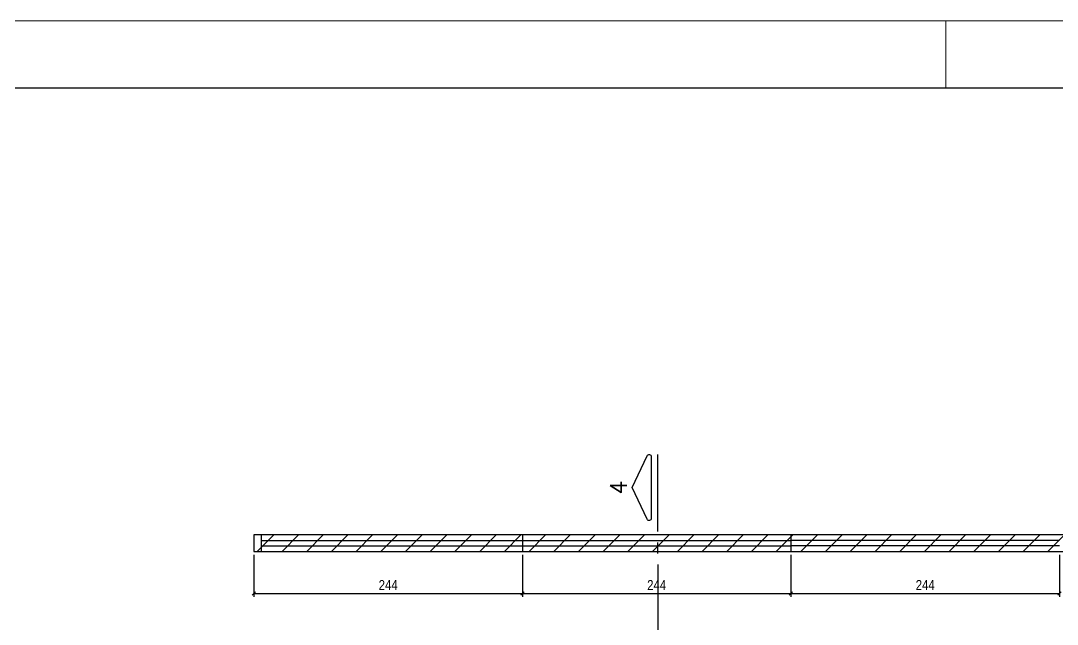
# Model space of a CAD drawing. Extents: x 1860 to 8661, y -614 to 3008.
# Drawn here: x 5566 to 6508, y 2460 to 3008 of the extents above; entities that cross this region are included whole.
import ezdxf
from ezdxf.enums import TextEntityAlignment as Align

# ---------------------------------------------------------------- set-up
doc = ezdxf.new("R2010")
doc.units = 0
for name, color, linetype in [('COTA', 241, 'Continuous'), ('F-CORTE-INDICAÇÃO', 4, 'Continuous'), ('Painéis', 200, 'Continuous'), ('SARR_2.2x7', 40, 'Continuous')]:
    doc.layers.add(name, color=color, linetype=linetype)
doc.layers.add('FOLHA', color=255, linetype='Continuous', lineweight=5)
doc.layers.add('Hachura', color=251, linetype='Continuous', lineweight=9)
doc.styles.add('COTA TECNICA-50', font='techl___.ttf', dxfattribs={"height": 9})
doc.styles.add('ROMANS', font='romans.shx')
doc.dimstyles.new('COTA PAINEL-50', dxfattribs={"dimtxt": 9, "dimasz": 3, "dimexe": 3, "dimexo": 3, "dimgap": 3, "dimtad": 1, "dimdec": 1, "dimzin": 12, "dimdsep": 46, "dimtxsty": 'COTA TECNICA-50', "dimblk1": 'OBLIQUE', "dimblk2": 'OBLIQUE', "dimsah": 1, "dimcen": 0.9, "dimclrd": 4, "dimclre": 4, "dimclrt": 240, "dimadec": 1, "dimazin": 3, "dimtfac": 1, "dimtdec": 1, "dimtmove": 0, "dimatfit": 3, "dimfxl": 1, "dimtolj": 1, "dimtzin": 12, "dimarcsym": 0})

# ---------------------------------------------------------------- blocks, each defined once
blk = doc.blocks.new('*U38')
at = {"layer": 'F-CORTE-INDICAÇÃO'}
for p, q in [((70, 0), (0, 0)), ((80, 0), (90, 0)), ((100, 0), (170, 0))]:
    blk.add_line(p, q, dxfattribs=at)
blk.add_lwpolyline([(112, 6, -0.802585), (111.15, 9.81), (140, 23.26), (168.85, 9.81, -0.802585), (168, 6)], format="xyb", close=True, dxfattribs=at)
at = {"layer": 'F-CORTE-INDICAÇÃO', "style": 'ROMANS'}
blk.add_attdef('CORTE', text='', height=15, dxfattribs=at).set_placement((140, 35.76), align=Align.MIDDLE_CENTER)
at = {"layer": 'F-CORTE-INDICAÇÃO', "color": 2, "style": 'ROMANS'}
blk.add_attdef('FOLHA', text='', height=12, dxfattribs=at).set_placement((140, -10), align=Align.MIDDLE_CENTER)
blk = doc.blocks.new('_Oblique')
at = {"color": 0, "linetype": 'ByBlock', "lineweight": -2}
blk.add_line((-0.5, -0.5), (0.5, 0.5), dxfattribs=at)
blk = doc.blocks.new('*D409')
at = {"layer": 'COTA', "color": 4, "lineweight": -2, "transparency": 16777216}
for p, q in [((5777.87, 2522.66), (5777.87, 2484.6)), ((6021.87, 2522.66), (6021.87, 2484.6)), ((5777.87, 2487.6), (6021.87, 2487.6))]:
    blk.add_line(p, q, dxfattribs=at)
at = {"layer": 'Defpoints', "color": 0, "transparency": 16777216}
for p in [(5777.87, 2525.66), (6021.87, 2525.66), (6021.87, 2487.6)]:
    blk.add_point(p, dxfattribs=at)
at = {"layer": 'COTA', "color": 4, "lineweight": -2, "transparency": 16777216, "xscale": 3, "yscale": 3, "zscale": 3, "rotation": 180}
blk.add_blockref('_Oblique', (5777.87, 2487.6), dxfattribs=at)
at = {"layer": 'COTA', "color": 4, "lineweight": -2, "transparency": 16777216, "xscale": 3, "yscale": 3, "zscale": 3}
blk.add_blockref('_Oblique', (6021.87, 2487.6), dxfattribs=at)
at = {"layer": 'COTA', "color": 240, "transparency": 16777216, "insert": (5899.87, 2495.16), "char_height": 9, "attachment_point": 5, "style": 'COTA TECNICA-50'}
blk.add_mtext('\\A1;244', dxfattribs=at)
blk = doc.blocks.new('*D410')
at = {"layer": 'COTA', "color": 4, "lineweight": -2, "transparency": 16777216}
for p, q in [((6021.87, 2522.66), (6021.87, 2484.6)), ((6265.87, 2522.66), (6265.87, 2484.6)), ((6021.87, 2487.6), (6265.87, 2487.6))]:
    blk.add_line(p, q, dxfattribs=at)
at = {"layer": 'Defpoints', "color": 0, "transparency": 16777216}
for p in [(6021.87, 2525.66), (6265.87, 2525.66), (6265.87, 2487.6)]:
    blk.add_point(p, dxfattribs=at)
at = {"layer": 'COTA', "color": 4, "lineweight": -2, "transparency": 16777216, "xscale": 3, "yscale": 3, "zscale": 3, "rotation": 180}
blk.add_blockref('_Oblique', (6021.87, 2487.6), dxfattribs=at)
at = {"layer": 'COTA', "color": 4, "lineweight": -2, "transparency": 16777216, "xscale": 3, "yscale": 3, "zscale": 3}
blk.add_blockref('_Oblique', (6265.87, 2487.6), dxfattribs=at)
at = {"layer": 'COTA', "color": 240, "transparency": 16777216, "insert": (6143.87, 2495.16), "char_height": 9, "attachment_point": 5, "style": 'COTA TECNICA-50'}
blk.add_mtext('\\A1;244', dxfattribs=at)
blk = doc.blocks.new('*D411')
at = {"layer": 'COTA', "color": 4, "lineweight": -2, "transparency": 16777216}
for p, q in [((6265.87, 2522.66), (6265.87, 2484.6)), ((6509.87, 2522.66), (6509.87, 2484.6)), ((6265.87, 2487.6), (6509.87, 2487.6))]:
    blk.add_line(p, q, dxfattribs=at)
at = {"layer": 'Defpoints', "color": 0, "transparency": 16777216}
for p in [(6265.87, 2525.66), (6509.87, 2525.66), (6509.87, 2487.6)]:
    blk.add_point(p, dxfattribs=at)
at = {"layer": 'COTA', "color": 4, "lineweight": -2, "transparency": 16777216, "xscale": 3, "yscale": 3, "zscale": 3, "rotation": 180}
blk.add_blockref('_Oblique', (6265.87, 2487.6), dxfattribs=at)
at = {"layer": 'COTA', "color": 4, "lineweight": -2, "transparency": 16777216, "xscale": 3, "yscale": 3, "zscale": 3}
blk.add_blockref('_Oblique', (6509.87, 2487.6), dxfattribs=at)
at = {"layer": 'COTA', "color": 240, "transparency": 16777216, "insert": (6387.87, 2495.16), "char_height": 9, "attachment_point": 5, "style": 'COTA TECNICA-50'}
blk.add_mtext('\\A1;244', dxfattribs=at)

msp = doc.modelspace()

# ---------------------------------------------------------------- hatches: boundary and pattern name
at = {"layer": 'Hachura', "linetype": 'ByBlock'}
h = msp.add_hatch(dxfattribs=at)
h.set_pattern_fill('ANSI31', color=256, scale=5)
h.paths.add_polyline_path([(5634.83, 714.79), (5649.83, 714.79), (5649.83, 761.29), (5634.83, 761.29)])
h.paths.add_polyline_path([(5949.87, 694.79), (5949.87, 761.29), (5710.87, 761.29), (5710.87, 694.79)])
h.paths.add_polyline_path([(5938.58, 605.04), (5938.58, 620.04), (5708.58, 620.04), (5708.58, 605.04)])
h.paths.add_polyline_path([(6709.87, -101.64), (6769.87, -101.64), (6769.87, 142.36), (6709.87, 142.36)])
h.paths.add_polyline_path([(6709.87, 142.36), (6769.87, 142.36), (6769.87, 386.36), (6709.87, 386.36)])
h.paths.add_polyline_path([(6709.87, 386.36), (6769.87, 386.36), (6769.87, 630.36), (6709.87, 630.36)])
h.paths.add_polyline_path([(6709.87, 630.36), (6769.87, 630.36), (6769.87, 874.36), (6709.87, 874.36)])
h.paths.add_polyline_path([(6709.87, 874.36), (6769.87, 874.36), (6769.87, 1118.36), (6709.87, 1118.36)])
h.paths.add_polyline_path([(6709.87, 1118.36), (6769.87, 1118.36), (6769.87, 1341.36), (6709.87, 1341.36)])
h.paths.add_polyline_path([(5792.87, 2423.29), (5792.87, 2363.29), (6036.87, 2363.29), (6036.87, 2423.29)])
h.paths.add_polyline_path([(6036.87, 2423.29), (6036.87, 2363.29), (6280.87, 2363.29), (6280.87, 2423.29)])
h.paths.add_polyline_path([(6524.87, 2363.29), (6524.87, 2423.29), (6280.87, 2423.29), (6280.87, 2363.29)])
h.paths.add_polyline_path([(6768.87, 2363.29), (6768.87, 2423.29), (6524.87, 2423.29), (6524.87, 2363.29)])
h.paths.add_polyline_path([(7012.87, 2363.29), (7012.87, 2423.29), (6768.87, 2423.29), (6768.87, 2363.29)])
h.paths.add_polyline_path([(7235.87, 2363.29), (7235.87, 2423.29), (7012.87, 2423.29), (7012.87, 2363.29)])
h.paths.add_polyline_path([(6847.43, -116.74), (6862.43, -116.74), (6862.43, 127.26), (6847.43, 127.26)])
h.paths.add_polyline_path([(6847.43, 127.26), (6862.43, 127.26), (6862.43, 371.26), (6847.43, 371.26)])
h.paths.add_polyline_path([(6847.43, 371.26), (6862.43, 371.26), (6862.43, 615.26), (6847.43, 615.26)])
h.paths.add_polyline_path([(6862.43, 859.26), (6847.43, 859.26), (6847.43, 615.26), (6862.43, 615.26)])
h.paths.add_polyline_path([(6862.43, 1103.26), (6847.43, 1103.26), (6847.43, 859.26), (6862.43, 859.26)])
h.paths.add_polyline_path([(6862.43, 1103.26), (6862.43, 1112.26), (6847.43, 1112.26), (6847.43, 1103.26)])
h.paths.add_polyline_path([(6862.43, 1356.26), (6847.43, 1356.26), (6847.43, 1112.26), (6862.43, 1112.26)])
h.paths.add_polyline_path([(7250.87, 2525.66), (7250.87, 2540.66), (7006.87, 2540.66), (7006.87, 2525.66)])
h.paths.add_polyline_path([(6997.87, 2525.66), (7006.87, 2525.66), (7006.87, 2540.66), (6997.87, 2540.66)])
h.paths.add_polyline_path([(6997.87, 2525.66), (6997.87, 2540.66), (6753.87, 2540.66), (6753.87, 2525.66)])
h.paths.add_polyline_path([(6753.87, 2525.66), (6753.87, 2540.66), (6509.87, 2540.66), (6509.87, 2525.66)])
h.paths.add_polyline_path([(6265.87, 2540.66), (6265.87, 2525.66), (6509.87, 2525.66), (6509.87, 2540.66)])
h.paths.add_polyline_path([(6021.87, 2540.66), (6021.87, 2525.66), (6265.87, 2525.66), (6265.87, 2540.66)])
h.paths.add_polyline_path([(5777.87, 2540.66), (5777.87, 2525.66), (6021.87, 2525.66), (6021.87, 2540.66)])

# ---------------------------------------------------------------- linework, layer by layer
at = {"color": 30}
msp.add_line((2012.11, 2946.69), (8600.49, 2946.69), dxfattribs=at)
at = {"layer": 'FOLHA'}
for p, q in [((1859.7, 3007.66), (8661.45, 3007.66)), ((6406.48, 3007.66), (6406.48, 2946.69))]:
    msp.add_line(p, q, dxfattribs=at)
at = {"layer": 'Painéis'}
for p, q in [((6021.87, 2540.66), (6021.87, 2525.66)), ((6265.87, 2540.66), (6265.87, 2525.66))]:
    msp.add_line(p, q, dxfattribs=at)
msp.add_lwpolyline([(5777.87, 2525.66), (7250.87, 2525.66), (7250.87, 2540.66), (5777.87, 2540.66)], close=True, dxfattribs=at)
at = {"layer": 'SARR_2.2x7'}
for p, q in [((5784.87, 2525.66), (5784.87, 2540.66)), ((5784.87, 2535.66), (6021.87, 2535.66)), ((6021.87, 2535.66), (6265.87, 2535.66)), ((6509.87, 2535.66), (6265.87, 2535.66)), ((5784.87, 2530.66), (6021.87, 2530.66)), ((6021.87, 2530.66), (6265.87, 2530.66)), ((6509.87, 2530.66), (6265.87, 2530.66))]:
    msp.add_line(p, q, dxfattribs=at)

# ---------------------------------------------------------------- block references
at = {"layer": 'F-CORTE-INDICAÇÃO', "linetype": 'Continuous'}
ref = msp.add_blockref('*U38', (6145, 2443.72), dxfattribs=dict(at, rotation=90))
ref.add_attrib('CORTE', '4', dxfattribs={"height": 15, "rotation": 90, "style": 'ROMANS'}).set_placement((6109.24, 2583.72), align=Align.MIDDLE_CENTER)

# ---------------------------------------------------------------- dimensions: what is measured, and where the dimension line sits
at = {"layer": 'COTA'}
dim = msp.add_linear_dim(base=(6021.87, 2487.6), p1=(5777.87, 2525.66), p2=(6021.87, 2525.66), dimstyle='COTA PAINEL-50', dxfattribs=at)
dim.commit()
dim.dimension.update_dxf_attribs({"geometry": '*D409', "text_midpoint": (5899.87, 2495.16)})
for base, p1, p2, picture, middle in [((6265.87, 2487.6), (6021.87, 2525.66), (6265.87, 2525.66), '*D410', (6143.87, 2495.16)), ((6509.87, 2487.6), (6265.87, 2525.66), (6509.87, 2525.66), '*D411', (6387.87, 2495.16))]:
    dim = msp.add_linear_dim(base=base, p1=p1, p2=p2, dimstyle='COTA PAINEL-50', override={"dimtmove": 1}, dxfattribs=at)
    dim.commit()
    dim.dimension.update_dxf_attribs({"geometry": picture, "text_midpoint": middle})

doc.saveas('drawing.dxf')
